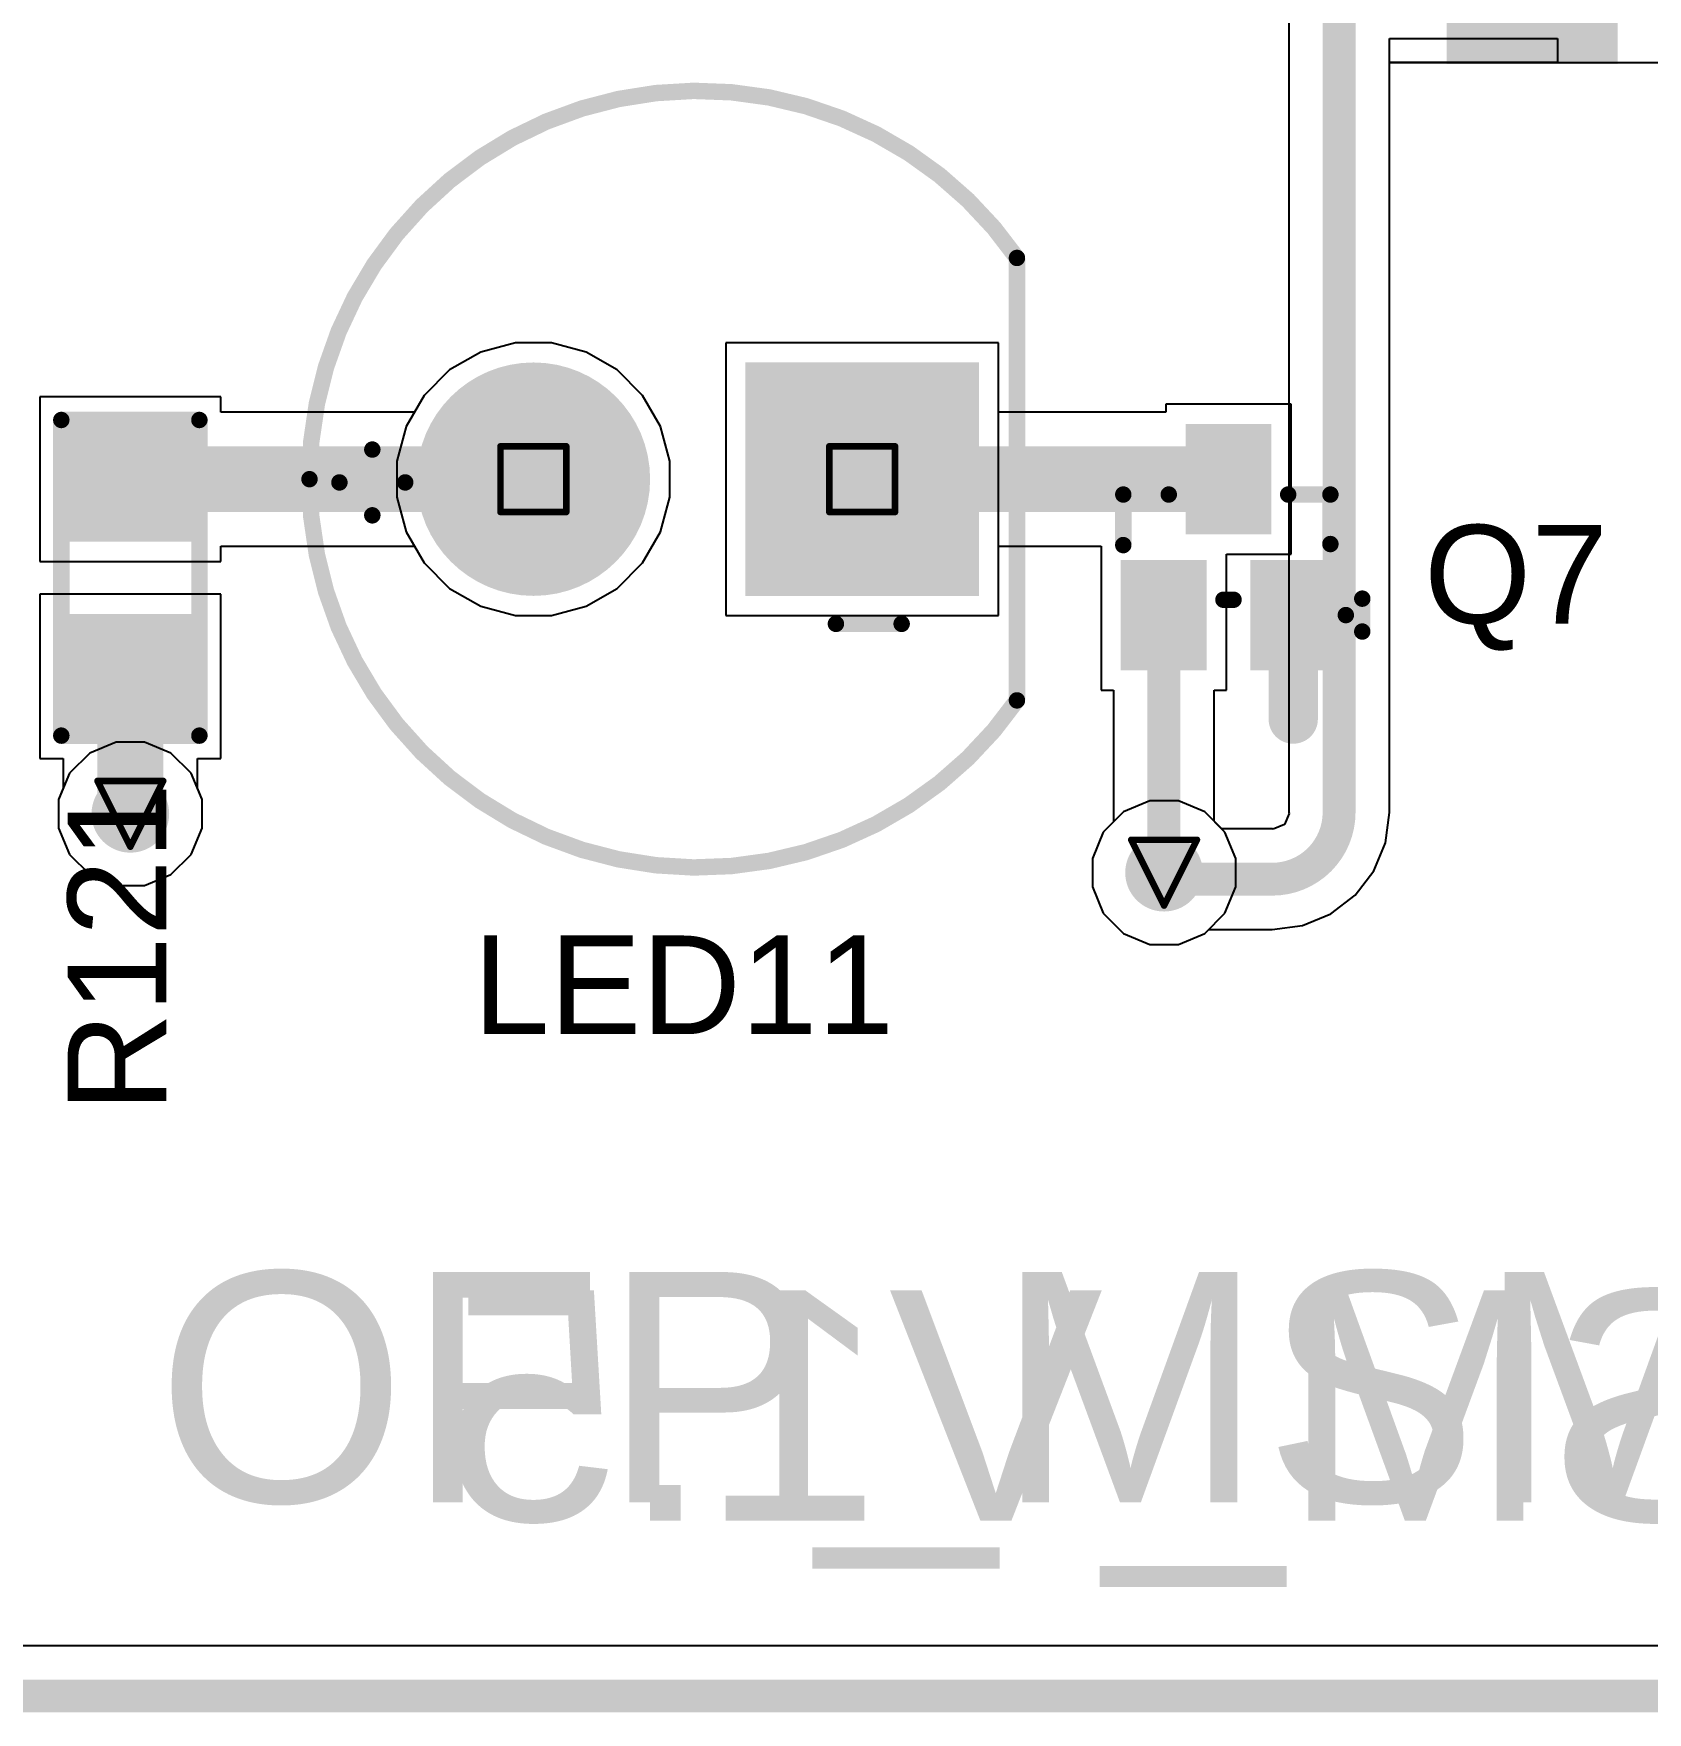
# Model space of a CAD drawing. Header units: inches. Extents: x 0 to 12.2, y 0 to 7.
# Drawn here: x 0.511 to 1.001, y -0.005 to 0.506 of the extents above; entities that cross this region are included whole.
import ezdxf

# ---------------------------------------------------------------- set-up
doc = ezdxf.new("R2010")
doc.units = ezdxf.units.IN
doc.header["$MEASUREMENT"] = 0
for name, color, linetype in [('Board Outline', 216, 'Continuous'), ('Bottom Layer', 5, 'Continuous'), ('Bottom Overlay', 54, 'Continuous'), ('Bottom Solder', 6, 'Continuous'), ('Drill Drawing', 1, 'Continuous'), ('Layer 1', 16, 'Continuous'), ('Layer 2', 76, 'Continuous'), ('Multi-Layer', 9, 'Continuous'), ('Pad Holes', 156, 'Continuous'), ('Top Layer', 1, 'Continuous'), ('Top Overlay', 2, 'Continuous'), ('Top Paste', 8, 'Continuous'), ('Top Solder', 216, 'Continuous'), ('Via Holes', 16, 'Continuous')]:
    doc.layers.add(name, color=color, linetype=linetype)
doc.styles.add('Arial', font='', dxfattribs={"height": 0.2})
doc.styles.get('Arial').set_extended_font_data('Arial')

# ---------------------------------------------------------------- blocks, each defined once
blk = doc.blocks.new('R___0603_50')
at = {"layer": 'Top Layer'}
for points in [[(-0.015, 0.0175), (-0.015, -0.0175), (-0.045, -0.0175), (-0.045, 0.0175)], [(0.045, 0.0175), (0.045, -0.0175), (0.015, -0.0175), (0.015, 0.0175)]]:
    blk.add_hatch(color=1, dxfattribs=at).paths.add_polyline_path(points)
at = {"layer": 'Top Paste'}
for points in [[(-0.015, 0.0175), (-0.015, -0.0175), (-0.045, -0.0175), (-0.045, 0.0175)], [(0.045, 0.0175), (0.045, -0.0175), (0.015, -0.0175), (0.015, 0.0175)]]:
    blk.add_hatch(color=8, dxfattribs=at).paths.add_polyline_path(points)
at = {"layer": 'Top Solder'}
for points in [[(-0.011, 0.0215), (-0.011, -0.0215), (-0.049, -0.0215), (-0.049, 0.0215)], [(0.049, 0.0215), (0.049, -0.0215), (0.011, -0.0215), (0.011, 0.0215)]]:
    blk.add_hatch(color=216, dxfattribs=at).paths.add_polyline_path(points)
at = {"layer": 'Top Overlay'}
for points in [[(-0.048, -0.021, 0.005, 0.005, 0), (-0.048, 0.021, 0.005, 0.005, 0)], [(0.048, 0.021, 0.005, 0.005, 0), (-0.048, 0.021, 0.005, 0.005, 0)], [(0.048, -0.021, 0.005, 0.005, 0), (0.048, 0.021, 0.005, 0.005, 0)], [(0.048, -0.021, 0.005, 0.005, 0), (-0.048, -0.021, 0.005, 0.005, 0)]]:
    blk.add_lwpolyline(points, format="xyseb", dxfattribs=at)
for points in [[(-0.04925, 0.021, 0.0025, 0.0025, 1), (-0.04675, 0.021, 0.0025, 0.0025, 1)], [(-0.04925, 0.021, 0.0025, 0.0025, 1), (-0.04675, 0.021, 0.0025, 0.0025, 1)], [(0.04675, 0.021, 0.0025, 0.0025, 1), (0.04925, 0.021, 0.0025, 0.0025, 1)], [(0.04675, 0.021, 0.0025, 0.0025, 1), (0.04925, 0.021, 0.0025, 0.0025, 1)], [(-0.04925, -0.021, 0.0025, 0.0025, 1), (-0.04675, -0.021, 0.0025, 0.0025, 1)], [(-0.04925, -0.021, 0.0025, 0.0025, 1), (-0.04675, -0.021, 0.0025, 0.0025, 1)], [(0.04675, -0.021, 0.0025, 0.0025, 1), (0.04925, -0.021, 0.0025, 0.0025, 1)], [(0.04675, -0.021, 0.0025, 0.0025, 1), (0.04925, -0.021, 0.0025, 0.0025, 1)]]:
    blk.add_lwpolyline(points, format="xyseb", close=True, dxfattribs=at)
blk = doc.blocks.new('SOT_416_164')
at = {"layer": 'Top Layer'}
for points in [[(-0.00906, 0.033465), (0.00906, 0.033465), (0.00906, 0.007875), (-0.00906, 0.007875)], [(-0.028745, -0.00787), (-0.010635, -0.00787), (-0.010635, -0.03347), (-0.028745, -0.03347)], [(0.010635, -0.00787), (0.028745, -0.00787), (0.028745, -0.03347), (0.010635, -0.03347)]]:
    blk.add_hatch(color=1, dxfattribs=at).paths.add_polyline_path(points)
at = {"layer": 'Top Paste'}
for points in [[(-0.00906, 0.033465), (0.00906, 0.033465), (0.00906, 0.007875), (-0.00906, 0.007875)], [(-0.028745, -0.00787), (-0.010635, -0.00787), (-0.010635, -0.03347), (-0.028745, -0.03347)], [(0.010635, -0.00787), (0.028745, -0.00787), (0.028745, -0.03347), (0.010635, -0.03347)]]:
    blk.add_hatch(color=8, dxfattribs=at).paths.add_polyline_path(points)
at = {"layer": 'Top Solder'}
for points in [[(-0.01306, 0.037465), (0.01306, 0.037465), (0.01306, 0.003875), (-0.01306, 0.003875)], [(-0.032745, -0.00387), (-0.006635, -0.00387), (-0.006635, -0.03747), (-0.032745, -0.03747)], [(0.006635, -0.00387), (0.032745, -0.00387), (0.032745, -0.03747), (0.006635, -0.03747)]]:
    blk.add_hatch(color=216, dxfattribs=at).paths.add_polyline_path(points)
at = {"layer": 'Top Overlay'}
for points in [[(-0.032, 0.016, 0.005, 0.005, 0), (-0.0181601, 0.016, 0.005, 0.005, 0)], [(-0.032, 0.000621, 0.005, 0.005, 0), (-0.032, 0.016, 0.005, 0.005, 0)], [(0.0181601, 0.016, 0.005, 0.005, 0), (0.031, 0.016, 0.005, 0.005, 0)], [(0.031, 0.000943, 0.005, 0.005, 0), (0.031, 0.016, 0.005, 0.005, 0)], [(-0.001535, -0.016, 0.005, 0.005, 0), (0.001535, -0.016, 0.005, 0.005, 0)], [(0.0356899, -0.02067, 0.005, 0.005, 0), (0.04069, -0.01567, 0.005, 0.005, 0)], [(0.04069, -0.02567, 0.005, 0.005, 0), (0.04069, -0.01567, 0.005, 0.005, 0)], [(0.0356899, -0.02067, 0.005, 0.005, 0), (0.04069, -0.02567, 0.005, 0.005, 0)]]:
    blk.add_lwpolyline(points, format="xyseb", dxfattribs=at)
for points in [[(-0.03325, 0.016, 0.0025, 0.0025, 1), (-0.03075, 0.016, 0.0025, 0.0025, 1)], [(-0.03325, 0.016, 0.0025, 0.0025, 1), (-0.03075, 0.016, 0.0025, 0.0025, 1)], [(-0.0194101, 0.016, 0.0025, 0.0025, 1), (-0.0169101, 0.016, 0.0025, 0.0025, 1)], [(0.0169101, 0.016, 0.0025, 0.0025, 1), (0.0194101, 0.016, 0.0025, 0.0025, 1)], [(0.02975, 0.016, 0.0025, 0.0025, 1), (0.03225, 0.016, 0.0025, 0.0025, 1)], [(0.02975, 0.016, 0.0025, 0.0025, 1), (0.03225, 0.016, 0.0025, 0.0025, 1)], [(-0.03325, 0.000621, 0.0025, 0.0025, 1), (-0.03075, 0.000621, 0.0025, 0.0025, 1)], [(0.02975, 0.000943, 0.0025, 0.0025, 1), (0.03225, 0.000943, 0.0025, 0.0025, 1)], [(-0.002785, -0.016, 0.0025, 0.0025, 1), (-0.000285, -0.016, 0.0025, 0.0025, 1)], [(0.000285, -0.016, 0.0025, 0.0025, 1), (0.002785, -0.016, 0.0025, 0.0025, 1)], [(0.03944, -0.01567, 0.0025, 0.0025, 1), (0.04194, -0.01567, 0.0025, 0.0025, 1)], [(0.03944, -0.01567, 0.0025, 0.0025, 1), (0.04194, -0.01567, 0.0025, 0.0025, 1)], [(0.0344399, -0.02067, 0.0025, 0.0025, 1), (0.0369399, -0.02067, 0.0025, 0.0025, 1)], [(0.0344399, -0.02067, 0.0025, 0.0025, 1), (0.0369399, -0.02067, 0.0025, 0.0025, 1)], [(0.03944, -0.02567, 0.0025, 0.0025, 1), (0.04194, -0.02567, 0.0025, 0.0025, 1)], [(0.03944, -0.02567, 0.0025, 0.0025, 1), (0.04194, -0.02567, 0.0025, 0.0025, 1)]]:
    blk.add_lwpolyline(points, format="xyseb", close=True, dxfattribs=at)
blk = doc.blocks.new('TH_LED_5___G_____172')
at = {"layer": 'Bottom Layer'}
blk.add_hatch(color=5, dxfattribs=at).paths.add_polyline_path([(-0.08149595, 0.03149605), (-0.01850385, 0.03149605), (-0.01850385, -0.03149605), (-0.08149595, -0.03149605)])
h = blk.add_hatch(color=5, dxfattribs=at)
edge = h.paths.add_edge_path()
edge.add_arc((0.0499999, 0), 0.031496, 0, 360)
at = {"layer": 'Bottom Solder'}
blk.add_hatch(color=6, dxfattribs=at).paths.add_polyline_path([(-0.08549595, 0.03549605), (-0.01450385, 0.03549605), (-0.01450385, -0.03549605), (-0.08549595, -0.03549605)])
h = blk.add_hatch(color=6, dxfattribs=at)
edge = h.paths.add_edge_path()
edge.add_arc((0.0499999, 0), 0.035496, 0, 360)
at = {"layer": 'Layer 1'}
blk.add_hatch(color=16, dxfattribs=at).paths.add_polyline_path([(-0.08149595, 0.03149605), (-0.01850385, 0.03149605), (-0.01850385, -0.03149605), (-0.08149595, -0.03149605)])
h = blk.add_hatch(color=16, dxfattribs=at)
edge = h.paths.add_edge_path()
edge.add_arc((0.0499999, 0), 0.031496, 0, 360)
at = {"layer": 'Layer 2'}
blk.add_hatch(color=76, dxfattribs=at).paths.add_polyline_path([(-0.08149595, 0.03149605), (-0.01850385, 0.03149605), (-0.01850385, -0.03149605), (-0.08149595, -0.03149605)])
h = blk.add_hatch(color=76, dxfattribs=at)
edge = h.paths.add_edge_path()
edge.add_arc((0.0499999, 0), 0.031496, 0, 360)
at = {"layer": 'Multi-Layer'}
blk.add_hatch(color=9, dxfattribs=at).paths.add_polyline_path([(-0.08149595, 0.03149605), (-0.01850385, 0.03149605), (-0.01850385, -0.03149605), (-0.08149595, -0.03149605)])
h = blk.add_hatch(color=9, dxfattribs=at)
edge = h.paths.add_edge_path()
edge.add_arc((0.0499999, 0), 0.031496, 0, 360)
at = {"layer": 'Pad Holes'}
h = blk.add_hatch(color=7, dxfattribs=at)
edge = h.paths.add_edge_path()
edge.add_arc((-0.0499999, 0), 0.017717, 0, 360)
h = blk.add_hatch(color=7, dxfattribs=at)
edge = h.paths.add_edge_path()
edge.add_arc((0.0499999, 0), 0.017717, 0, 360)
at = {"layer": 'Top Layer'}
blk.add_hatch(color=1, dxfattribs=at).paths.add_polyline_path([(-0.08149595, 0.03149605), (-0.01850385, 0.03149605), (-0.01850385, -0.03149605), (-0.08149595, -0.03149605)])
h = blk.add_hatch(color=1, dxfattribs=at)
edge = h.paths.add_edge_path()
edge.add_arc((0.0499999, 0), 0.031496, 0, 360)
at = {"layer": 'Top Solder'}
blk.add_hatch(color=216, dxfattribs=at).paths.add_polyline_path([(-0.08549595, 0.03549605), (-0.01450385, 0.03549605), (-0.01450385, -0.03549605), (-0.08549595, -0.03549605)])
h = blk.add_hatch(color=216, dxfattribs=at)
edge = h.paths.add_edge_path()
edge.add_arc((0.0499999, 0), 0.035496, 0, 360)
at = {"layer": 'Top Overlay'}
for points in [[(-0.0970696, 0.0672869, 0.005, 0.005, -0.7350501228491372), (0.1181102, 0, 0.005, 0.005, 0)], [(-0.0970696, 0.0672869, 0.005, 0.005, 0), (-0.0970696, -0.0672869, 0.005, 0.005, 0)], [(-0.042, 0.044, 0.005, 0.005, 0), (-0.062, 0.044, 0.005, 0.005, 0)], [(0.099, 0.011, 0.005, 0.005, 0), (0.099, -0.009, 0.005, 0.005, 0)], [(0.1181102, 0, 0.005, 0.005, -0.7350501228491367), (-0.0970696, -0.0672869, 0.005, 0.005, 0)], [(0.1089999, 0.001, 0.005, 0.005, 0), (0.089, 0.001, 0.005, 0.005, 0)]]:
    blk.add_lwpolyline(points, format="xyseb", dxfattribs=at)
for points in [[(-0.0983196, 0.0672869, 0.0025, 0.0025, 1), (-0.0958196, 0.0672869, 0.0025, 0.0025, 1)], [(-0.0983196, 0.0672869, 0.0025, 0.0025, 1), (-0.0958196, 0.0672869, 0.0025, 0.0025, 1)], [(-0.06325, 0.044, 0.0025, 0.0025, 1), (-0.06075, 0.044, 0.0025, 0.0025, 1)], [(-0.04325, 0.044, 0.0025, 0.0025, 1), (-0.04075, 0.044, 0.0025, 0.0025, 1)], [(0.09775, 0.011, 0.0025, 0.0025, 1), (0.10025, 0.011, 0.0025, 0.0025, 1)], [(0.08775, 0.001, 0.0025, 0.0025, 1), (0.09025, 0.001, 0.0025, 0.0025, 1)], [(0.1077499, 0.001, 0.0025, 0.0025, 1), (0.1102499, 0.001, 0.0025, 0.0025, 1)], [(0.1168602, 0, 0.0025, 0.0025, 1), (0.1193602, 0, 0.0025, 0.0025, 1)], [(0.1168602, 0, 0.0025, 0.0025, 1), (0.1193602, 0, 0.0025, 0.0025, 1)], [(0.09775, -0.009, 0.0025, 0.0025, 1), (0.10025, -0.009, 0.0025, 0.0025, 1)], [(-0.0983196, -0.0672869, 0.0025, 0.0025, 1), (-0.0958196, -0.0672869, 0.0025, 0.0025, 1)], [(-0.0983196, -0.0672869, 0.0025, 0.0025, 1), (-0.0958196, -0.0672869, 0.0025, 0.0025, 1)]]:
    blk.add_lwpolyline(points, format="xyseb", close=True, dxfattribs=at)
blk = doc.blocks.new('LED_0603_173')
at = {"layer": 'Top Layer'}
for points in [[(-0.03937, 0.01968505), (-0.019685, 0.01968505), (-0.019685, -0.01968505), (-0.03937, -0.01968505)], [(0.0196851, 0.01968505), (0.0393701, 0.01968505), (0.0393701, -0.01968505), (0.0196851, -0.01968505)]]:
    blk.add_hatch(color=1, dxfattribs=at).paths.add_polyline_path(points)
at = {"layer": 'Top Overlay'}
blk.add_hatch(color=2, dxfattribs=at).paths.add_polyline_path([(0.0439952, -0.0259945), (0.068995, -0.0259945), (0.068995, 0.0260055), (0.0439952, 0.0260055)])
at = {"layer": 'Top Paste'}
for points in [[(-0.03937, 0.01968505), (-0.019685, 0.01968505), (-0.019685, -0.01968505), (-0.03937, -0.01968505)], [(0.0196851, 0.01968505), (0.0393701, 0.01968505), (0.0393701, -0.01968505), (0.0196851, -0.01968505)]]:
    blk.add_hatch(color=8, dxfattribs=at).paths.add_polyline_path(points)
at = {"layer": 'Top Solder'}
for points in [[(-0.04337, 0.02368505), (-0.015685, 0.02368505), (-0.015685, -0.02368505), (-0.04337, -0.02368505)], [(0.0156851, 0.02368505), (0.0433701, 0.02368505), (0.0433701, -0.02368505), (0.0156851, -0.02368505)]]:
    blk.add_hatch(color=216, dxfattribs=at).paths.add_polyline_path(points)
at = {"layer": 'Top Overlay'}
for points in [[(-0.017, 0.024, 0.005, 0.005, 0), (-0.044, 0.0240001, 0.005, 0.005, 0)], [(-0.044, -0.0240001, 0.005, 0.005, 0), (-0.044, 0.0240001, 0.005, 0.005, 0)], [(0.0440001, 0.024, 0.005, 0.005, 0), (0.017, 0.024, 0.005, 0.005, 0)], [(0.0440001, -0.024, 0.005, 0.005, 0), (0.0440001, 0.024, 0.005, 0.005, 0)], [(-0.044, -0.0240001, 0.005, 0.005, 0), (-0.017, -0.024, 0.005, 0.005, 0)], [(0.0440001, -0.024, 0.005, 0.005, 0), (0.017, -0.024, 0.005, 0.005, 0)]]:
    blk.add_lwpolyline(points, format="xyseb", dxfattribs=at)
for points in [[(-0.04525, 0.0240001, 0.0025, 0.0025, 1), (-0.04275, 0.0240001, 0.0025, 0.0025, 1)], [(-0.04525, 0.0240001, 0.0025, 0.0025, 1), (-0.04275, 0.0240001, 0.0025, 0.0025, 1)], [(-0.01825, 0.024, 0.0025, 0.0025, 1), (-0.01575, 0.024, 0.0025, 0.0025, 1)], [(0.01575, 0.024, 0.0025, 0.0025, 1), (0.01825, 0.024, 0.0025, 0.0025, 1)], [(0.0427501, 0.024, 0.0025, 0.0025, 1), (0.0452501, 0.024, 0.0025, 0.0025, 1)], [(0.0427501, 0.024, 0.0025, 0.0025, 1), (0.0452501, 0.024, 0.0025, 0.0025, 1)], [(-0.04525, -0.0240001, 0.0025, 0.0025, 1), (-0.04275, -0.0240001, 0.0025, 0.0025, 1)], [(-0.04525, -0.0240001, 0.0025, 0.0025, 1), (-0.04275, -0.0240001, 0.0025, 0.0025, 1)], [(-0.01825, -0.024, 0.0025, 0.0025, 1), (-0.01575, -0.024, 0.0025, 0.0025, 1)], [(0.01575, -0.024, 0.0025, 0.0025, 1), (0.01825, -0.024, 0.0025, 0.0025, 1)], [(0.0427501, -0.024, 0.0025, 0.0025, 1), (0.0452501, -0.024, 0.0025, 0.0025, 1)], [(0.0427501, -0.024, 0.0025, 0.0025, 1), (0.0452501, -0.024, 0.0025, 0.0025, 1)]]:
    blk.add_lwpolyline(points, format="xyseb", close=True, dxfattribs=at)

msp = doc.modelspace()

# ---------------------------------------------------------------- hatches: boundary and pattern name
at = {"layer": 'Bottom Layer'}
h = msp.add_hatch(color=5, dxfattribs=at)
edge = h.paths.add_edge_path()
edge.add_arc((0.54, 0.2682992), 0.011811, 0, 360)
h = msp.add_hatch(color=5, dxfattribs=at)
edge = h.paths.add_edge_path()
edge.add_arc((0.8544151, 0.2503955), 0.011811, 0, 360)
at = {"layer": 'Layer 1'}
h = msp.add_hatch(color=16, dxfattribs=at)
edge = h.paths.add_edge_path()
edge.add_arc((0.54, 0.2682992), 0.011811, 0, 360)
h = msp.add_hatch(color=16, dxfattribs=at)
edge = h.paths.add_edge_path()
edge.add_arc((0.8544151, 0.2503955), 0.011811, 0, 360)
at = {"layer": 'Layer 2'}
h = msp.add_hatch(color=76, dxfattribs=at)
edge = h.paths.add_edge_path()
edge.add_arc((0.54, 0.2682992), 0.011811, 0, 360)
h = msp.add_hatch(color=76, dxfattribs=at)
edge = h.paths.add_edge_path()
edge.add_arc((0.8544151, 0.2503955), 0.011811, 0, 360)
at = {"layer": 'Top Layer'}
h = msp.add_hatch(color=1, dxfattribs=at)
edge = h.paths.add_edge_path()
edge.add_arc((0.54, 0.2682992), 0.011811, 0, 360)
h = msp.add_hatch(color=1, dxfattribs=at)
edge = h.paths.add_edge_path()
edge.add_arc((0.8544151, 0.2503955), 0.011811, 0, 360)
at = {"layer": 'Via Holes'}
h = msp.add_hatch(color=7, dxfattribs=at)
edge = h.paths.add_edge_path()
edge.add_arc((0.54, 0.2682992), 0.0059055, 0, 360)
h = msp.add_hatch(color=7, dxfattribs=at)
edge = h.paths.add_edge_path()
edge.add_arc((0.8544151, 0.2503955), 0.0059055, 0, 360)

# ---------------------------------------------------------------- linework, layer by layer
at = {"layer": 'Board Outline'}
msp.add_lwpolyline([(-6e-07, -7e-07, 0.01, 0.01, 0), (4.3307081, -7e-07, 0.01, 0.01, 0)], format="xyseb", dxfattribs=at)
at = {"layer": 'Bottom Layer'}
for p, q in [((0.8923601, 0.6306466), (0.8923601, 0.26874)), ((0.9229479, 0.4967696), (0.9229479, 0.5041024)), ((0.9229479, 0.5041024), (0.9740594, 0.5041024)), ((0.9740594, 0.5041024), (0.9740592, 0.4967696)), ((0.9740592, 0.4967696), (0.9229479, 0.4967696)), ((0.9229479, 0.26874), (0.9229479, 0.4967696)), ((0.9229479, 0.4967696), (0.9740592, 0.4967696)), ((0.9740592, 0.4967696), (0.9740592, 0.4968069)), ((0.9740592, 0.4968069), (1.3482923, 0.4968069)), ((0.6465801, 0.4087486), (0.6371178, 0.4032856)), ((0.6571339, 0.4115765), (0.6465801, 0.4087486)), ((0.6680601, 0.4115765), (0.6571339, 0.4115765)), ((0.6786139, 0.4087486), (0.6680601, 0.4115765)), ((0.6880762, 0.4032856), (0.6786139, 0.4087486)), ((0.8040928, 0.4115765), (0.7211008, 0.4115765)), ((0.7211008, 0.4115765), (0.7211008, 0.3285845)), ((0.8040928, 0.3285845), (0.8040928, 0.4115765)), ((0.6371178, 0.4032856), (0.6293919, 0.3955597)), ((0.6958021, 0.3955597), (0.6880762, 0.4032856)), ((0.6293919, 0.3955597), (0.6239289, 0.3860974)), ((0.7012651, 0.3860974), (0.6958021, 0.3955597)), ((0.6239289, 0.3860974), (0.621101, 0.3755436)), ((0.704093, 0.3755436), (0.7012651, 0.3860974)), ((0.621101, 0.3755436), (0.621101, 0.3646174)), ((0.704093, 0.3646174), (0.704093, 0.3755436)), ((0.621101, 0.3646174), (0.6239289, 0.3540636)), ((0.7012651, 0.3540636), (0.704093, 0.3646174)), ((0.6239289, 0.3540636), (0.6293919, 0.3446013)), ((0.6958021, 0.3446013), (0.7012651, 0.3540636)), ((0.6293919, 0.3446013), (0.6371178, 0.3368754)), ((0.6880762, 0.3368754), (0.6958021, 0.3446013)), ((0.6371178, 0.3368754), (0.6465801, 0.3314124)), ((0.6786139, 0.3314124), (0.6880762, 0.3368754)), ((0.6465801, 0.3314124), (0.6571339, 0.3285845)), ((0.6571339, 0.3285845), (0.6680601, 0.3285845)), ((0.6680601, 0.3285845), (0.6786139, 0.3314124)), ((0.7211008, 0.3285845), (0.8040928, 0.3285845)), ((0.5276451, 0.2867897), (0.5215095, 0.2806541)), ((0.5356615, 0.2901102), (0.5276451, 0.2867897)), ((0.5443385, 0.2901102), (0.5356615, 0.2901102)), ((0.5523549, 0.2867897), (0.5443385, 0.2901102)), ((0.5584905, 0.2806541), (0.5523549, 0.2867897)), ((0.5215095, 0.2806541), (0.518189, 0.2726377)), ((0.561811, 0.2726377), (0.5584905, 0.2806541)), ((0.518189, 0.2726377), (0.518189, 0.2639607)), ((0.561811, 0.2639607), (0.561811, 0.2726377)), ((0.8500766, 0.2722065), (0.8420602, 0.268886)), ((0.8587536, 0.2722065), (0.8500766, 0.2722065)), ((0.86677, 0.268886), (0.8587536, 0.2722065)), ((0.8420602, 0.268886), (0.8359246, 0.2627504)), ((0.8719449, 0.2637111), (0.86677, 0.268886)), ((0.8924222, 0.268428), (0.8910224, 0.2650488)), ((0.8923601, 0.26874), (0.8924222, 0.268428)), ((0.9217448, 0.2595189), (0.9229588, 0.26874)), ((0.9229588, 0.26874), (0.9229479, 0.26874)), ((0.518189, 0.2639607), (0.5215095, 0.2559443)), ((0.5584905, 0.2559443), (0.561811, 0.2639607)), ((0.8359246, 0.2627504), (0.8326041, 0.254734)), ((0.8873312, 0.2637111), (0.8719449, 0.2637111)), ((0.8876432, 0.263649), (0.8873312, 0.2637111)), ((0.8910224, 0.2650488), (0.8876432, 0.263649)), ((0.5215095, 0.2559443), (0.5276451, 0.2498087)), ((0.5523549, 0.2498087), (0.5584905, 0.2559443)), ((0.9181856, 0.2509262), (0.9217448, 0.2595189)), ((0.8326041, 0.254734), (0.8326041, 0.246057)), ((0.9125237, 0.2435475), (0.9181856, 0.2509262)), ((0.5276451, 0.2498087), (0.5356615, 0.2464882)), ((0.5356615, 0.2464882), (0.5443385, 0.2464882)), ((0.5443385, 0.2464882), (0.5523549, 0.2498087)), ((0.8326041, 0.246057), (0.8359246, 0.2380406)), ((0.905145, 0.2378856), (0.9125237, 0.2435475)), ((0.8359246, 0.2380406), (0.8420602, 0.231905)), ((0.8965523, 0.2343264), (0.905145, 0.2378856)), ((0.8420602, 0.231905), (0.8500766, 0.2285845)), ((0.8587536, 0.2285845), (0.86677, 0.231905)), ((0.86677, 0.231905), (0.8679883, 0.2331233)), ((0.8679883, 0.2331233), (0.8873312, 0.2331233)), ((0.8873312, 0.2331124), (0.8965523, 0.2343264)), ((0.8873312, 0.2331233), (0.8873312, 0.2331124)), ((0.8500766, 0.2285845), (0.8587536, 0.2285845)), ((1.6317309, 0.0152934), (0.1631924, 0.0152934))]:
    msp.add_line(p, q, dxfattribs=at)
for points in [[(0.907654, 0.26874, 0.01, 0.01, 0), (0.907654, 2.8820175, 0.01, 0.01, 0)], [(0.907654, 0.26874, 0.01, 0.01, -0.4142135623730951), (0.8873312, 0.2484172, 0.01, 0.01, 0)], [(0.8563934, 0.2484172, 0.01, 0.01, -0.4142135623730951), (0.8544151, 0.2503955, 0.01, 0.01, 0)], [(0.8563934, 0.2484172, 0.01, 0.01, 0), (0.8873312, 0.2484172, 0.01, 0.01, 0)]]:
    msp.add_lwpolyline(points, format="xyseb", dxfattribs=at)
for points in [[(0.905154, 0.26874, 0.005, 0.005, 1), (0.910154, 0.26874, 0.005, 0.005, 1)], [(0.905154, 0.26874, 0.005, 0.005, 1), (0.910154, 0.26874, 0.005, 0.005, 1)], [(0.8519151, 0.2503955, 0.005, 0.005, 1), (0.8569151, 0.2503955, 0.005, 0.005, 1)], [(0.8538934, 0.2484172, 0.005, 0.005, 1), (0.8588934, 0.2484172, 0.005, 0.005, 1)], [(0.8538934, 0.2484172, 0.005, 0.005, 1), (0.8588934, 0.2484172, 0.005, 0.005, 1)], [(0.8848312, 0.2484172, 0.005, 0.005, 1), (0.8898312, 0.2484172, 0.005, 0.005, 1)], [(0.8848312, 0.2484172, 0.005, 0.005, 1), (0.8898312, 0.2484172, 0.005, 0.005, 1)]]:
    msp.add_lwpolyline(points, format="xyseb", close=True, dxfattribs=at)
at = {"layer": 'Drill Drawing'}
for points in [[(0.652597, 0.3800805, 0.002, 0.002, 0), (0.672597, 0.3800805, 0.002, 0.002, 0)], [(0.652597, 0.3600805, 0.002, 0.002, 0), (0.652597, 0.3800805, 0.002, 0.002, 0)], [(0.672597, 0.3600805, 0.002, 0.002, 0), (0.672597, 0.3800805, 0.002, 0.002, 0)], [(0.7525968, 0.3800805, 0.002, 0.002, 0), (0.7725968, 0.3800805, 0.002, 0.002, 0)], [(0.7525968, 0.3600805, 0.002, 0.002, 0), (0.7525968, 0.3800805, 0.002, 0.002, 0)], [(0.7725968, 0.3600805, 0.002, 0.002, 0), (0.7725968, 0.3800805, 0.002, 0.002, 0)], [(0.652597, 0.3600805, 0.002, 0.002, 0), (0.672597, 0.3600805, 0.002, 0.002, 0)], [(0.7525968, 0.3600805, 0.002, 0.002, 0), (0.7725968, 0.3600805, 0.002, 0.002, 0)], [(0.53, 0.2782992, 0.002, 0.002, 0), (0.55, 0.2782992, 0.002, 0.002, 0)], [(0.53, 0.2782992, 0.002, 0.002, 0), (0.54, 0.2582992, 0.002, 0.002, 0)], [(0.54, 0.2582992, 0.002, 0.002, 0), (0.55, 0.2782992, 0.002, 0.002, 0)], [(0.8444151, 0.2603955, 0.002, 0.002, 0), (0.8644151, 0.2603955, 0.002, 0.002, 0)], [(0.8444151, 0.2603955, 0.002, 0.002, 0), (0.8544151, 0.2403955, 0.002, 0.002, 0)], [(0.8544151, 0.2403955, 0.002, 0.002, 0), (0.8644151, 0.2603955, 0.002, 0.002, 0)]]:
    msp.add_lwpolyline(points, format="xyseb", dxfattribs=at)
for points in [[(0.652097, 0.3800805, 0.001, 0.001, 1), (0.653097, 0.3800805, 0.001, 0.001, 1)], [(0.652097, 0.3800805, 0.001, 0.001, 1), (0.653097, 0.3800805, 0.001, 0.001, 1)], [(0.672097, 0.3800805, 0.001, 0.001, 1), (0.673097, 0.3800805, 0.001, 0.001, 1)], [(0.672097, 0.3800805, 0.001, 0.001, 1), (0.673097, 0.3800805, 0.001, 0.001, 1)], [(0.7520968, 0.3800805, 0.001, 0.001, 1), (0.7530968, 0.3800805, 0.001, 0.001, 1)], [(0.7520968, 0.3800805, 0.001, 0.001, 1), (0.7530968, 0.3800805, 0.001, 0.001, 1)], [(0.7720968, 0.3800805, 0.001, 0.001, 1), (0.7730968, 0.3800805, 0.001, 0.001, 1)], [(0.7720968, 0.3800805, 0.001, 0.001, 1), (0.7730968, 0.3800805, 0.001, 0.001, 1)], [(0.652097, 0.3600805, 0.001, 0.001, 1), (0.653097, 0.3600805, 0.001, 0.001, 1)], [(0.652097, 0.3600805, 0.001, 0.001, 1), (0.653097, 0.3600805, 0.001, 0.001, 1)], [(0.672097, 0.3600805, 0.001, 0.001, 1), (0.673097, 0.3600805, 0.001, 0.001, 1)], [(0.672097, 0.3600805, 0.001, 0.001, 1), (0.673097, 0.3600805, 0.001, 0.001, 1)], [(0.7520968, 0.3600805, 0.001, 0.001, 1), (0.7530968, 0.3600805, 0.001, 0.001, 1)], [(0.7520968, 0.3600805, 0.001, 0.001, 1), (0.7530968, 0.3600805, 0.001, 0.001, 1)], [(0.7720968, 0.3600805, 0.001, 0.001, 1), (0.7730968, 0.3600805, 0.001, 0.001, 1)], [(0.7720968, 0.3600805, 0.001, 0.001, 1), (0.7730968, 0.3600805, 0.001, 0.001, 1)], [(0.5295, 0.2782992, 0.001, 0.001, 1), (0.5305, 0.2782992, 0.001, 0.001, 1)], [(0.5295, 0.2782992, 0.001, 0.001, 1), (0.5305, 0.2782992, 0.001, 0.001, 1)], [(0.5495, 0.2782992, 0.001, 0.001, 1), (0.5505, 0.2782992, 0.001, 0.001, 1)], [(0.5495, 0.2782992, 0.001, 0.001, 1), (0.5505, 0.2782992, 0.001, 0.001, 1)], [(0.8439151, 0.2603955, 0.001, 0.001, 1), (0.8449151, 0.2603955, 0.001, 0.001, 1)], [(0.8439151, 0.2603955, 0.001, 0.001, 1), (0.8449151, 0.2603955, 0.001, 0.001, 1)], [(0.8639151, 0.2603955, 0.001, 0.001, 1), (0.8649151, 0.2603955, 0.001, 0.001, 1)], [(0.8639151, 0.2603955, 0.001, 0.001, 1), (0.8649151, 0.2603955, 0.001, 0.001, 1)], [(0.5395, 0.2582992, 0.001, 0.001, 1), (0.5405, 0.2582992, 0.001, 0.001, 1)], [(0.5395, 0.2582992, 0.001, 0.001, 1), (0.5405, 0.2582992, 0.001, 0.001, 1)], [(0.8539151, 0.2403955, 0.001, 0.001, 1), (0.8549151, 0.2403955, 0.001, 0.001, 1)], [(0.8539151, 0.2403955, 0.001, 0.001, 1), (0.8549151, 0.2403955, 0.001, 0.001, 1)]]:
    msp.add_lwpolyline(points, format="xyseb", close=True, dxfattribs=at)
at = {"layer": 'Layer 1'}
for p, q in [((0.6465801, 0.4087486), (0.6371178, 0.4032856)), ((0.6571339, 0.4115765), (0.6465801, 0.4087486)), ((0.6680601, 0.4115765), (0.6571339, 0.4115765)), ((0.6786139, 0.4087486), (0.6680601, 0.4115765)), ((0.6880762, 0.4032856), (0.6786139, 0.4087486)), ((0.8040928, 0.4115765), (0.7211008, 0.4115765)), ((0.7211008, 0.4115765), (0.7211008, 0.3285845)), ((0.8040928, 0.3285845), (0.8040928, 0.4115765)), ((0.6371178, 0.4032856), (0.6293919, 0.3955597)), ((0.6958021, 0.3955597), (0.6880762, 0.4032856)), ((0.6293919, 0.3955597), (0.6239289, 0.3860974)), ((0.7012651, 0.3860974), (0.6958021, 0.3955597)), ((0.6239289, 0.3860974), (0.621101, 0.3755436)), ((0.704093, 0.3755436), (0.7012651, 0.3860974)), ((0.621101, 0.3755436), (0.621101, 0.3646174)), ((0.704093, 0.3646174), (0.704093, 0.3755436)), ((0.621101, 0.3646174), (0.6239289, 0.3540636)), ((0.7012651, 0.3540636), (0.704093, 0.3646174)), ((0.6239289, 0.3540636), (0.6293919, 0.3446013)), ((0.6958021, 0.3446013), (0.7012651, 0.3540636)), ((0.6293919, 0.3446013), (0.6371178, 0.3368754)), ((0.6880762, 0.3368754), (0.6958021, 0.3446013)), ((0.6371178, 0.3368754), (0.6465801, 0.3314124)), ((0.6786139, 0.3314124), (0.6880762, 0.3368754)), ((0.6465801, 0.3314124), (0.6571339, 0.3285845)), ((0.6571339, 0.3285845), (0.6680601, 0.3285845)), ((0.6680601, 0.3285845), (0.6786139, 0.3314124)), ((0.7211008, 0.3285845), (0.8040928, 0.3285845)), ((0.5276451, 0.2867897), (0.5215095, 0.2806541)), ((0.5356615, 0.2901102), (0.5276451, 0.2867897)), ((0.5443385, 0.2901102), (0.5356615, 0.2901102)), ((0.5523549, 0.2867897), (0.5443385, 0.2901102)), ((0.5584905, 0.2806541), (0.5523549, 0.2867897)), ((0.5215095, 0.2806541), (0.518189, 0.2726377)), ((0.561811, 0.2726377), (0.5584905, 0.2806541)), ((0.518189, 0.2726377), (0.518189, 0.2639607)), ((0.561811, 0.2639607), (0.561811, 0.2726377)), ((0.8500766, 0.2722065), (0.8420602, 0.268886)), ((0.8587536, 0.2722065), (0.8500766, 0.2722065)), ((0.86677, 0.268886), (0.8587536, 0.2722065)), ((0.8420602, 0.268886), (0.8359246, 0.2627504)), ((0.8729056, 0.2627504), (0.86677, 0.268886)), ((0.518189, 0.2639607), (0.5215095, 0.2559443)), ((0.5584905, 0.2559443), (0.561811, 0.2639607)), ((0.8359246, 0.2627504), (0.8326041, 0.254734)), ((0.8762261, 0.254734), (0.8729056, 0.2627504)), ((0.5215095, 0.2559443), (0.5276451, 0.2498087)), ((0.5523549, 0.2498087), (0.5584905, 0.2559443)), ((0.8326041, 0.254734), (0.8326041, 0.246057)), ((0.8762261, 0.246057), (0.8762261, 0.254734)), ((0.5276451, 0.2498087), (0.5356615, 0.2464882)), ((0.5356615, 0.2464882), (0.5443385, 0.2464882)), ((0.5443385, 0.2464882), (0.5523549, 0.2498087)), ((0.8326041, 0.246057), (0.8359246, 0.2380406)), ((0.8729056, 0.2380406), (0.8762261, 0.246057)), ((0.8359246, 0.2380406), (0.8420602, 0.231905)), ((0.86677, 0.231905), (0.8729056, 0.2380406)), ((0.8420602, 0.231905), (0.8500766, 0.2285845)), ((0.8587536, 0.2285845), (0.86677, 0.231905)), ((0.8500766, 0.2285845), (0.8587536, 0.2285845)), ((4.1675132, 0.0152934), (0.1631924, 0.0152934))]:
    msp.add_line(p, q, dxfattribs=at)
at = {"layer": 'Layer 2'}
for p, q in [((0.6465801, 0.4087486), (0.6371178, 0.4032856)), ((0.6571339, 0.4115765), (0.6465801, 0.4087486)), ((0.6680601, 0.4115765), (0.6571339, 0.4115765)), ((0.6786139, 0.4087486), (0.6680601, 0.4115765)), ((0.6880762, 0.4032856), (0.6786139, 0.4087486)), ((0.8040928, 0.4115765), (0.7211008, 0.4115765)), ((0.7211008, 0.4115765), (0.7211008, 0.3285845)), ((0.8040928, 0.3285845), (0.8040928, 0.4115765)), ((0.6371178, 0.4032856), (0.6293919, 0.3955597)), ((0.6958021, 0.3955597), (0.6880762, 0.4032856)), ((0.6293919, 0.3955597), (0.6239289, 0.3860974)), ((0.7012651, 0.3860974), (0.6958021, 0.3955597)), ((0.6239289, 0.3860974), (0.621101, 0.3755436)), ((0.704093, 0.3755436), (0.7012651, 0.3860974)), ((0.621101, 0.3755436), (0.621101, 0.3646174)), ((0.704093, 0.3646174), (0.704093, 0.3755436)), ((0.621101, 0.3646174), (0.6239289, 0.3540636)), ((0.7012651, 0.3540636), (0.704093, 0.3646174)), ((0.6239289, 0.3540636), (0.6293919, 0.3446013)), ((0.6958021, 0.3446013), (0.7012651, 0.3540636)), ((0.6293919, 0.3446013), (0.6371178, 0.3368754)), ((0.6880762, 0.3368754), (0.6958021, 0.3446013)), ((0.6371178, 0.3368754), (0.6465801, 0.3314124)), ((0.6786139, 0.3314124), (0.6880762, 0.3368754)), ((0.6465801, 0.3314124), (0.6571339, 0.3285845)), ((0.6571339, 0.3285845), (0.6680601, 0.3285845)), ((0.6680601, 0.3285845), (0.6786139, 0.3314124)), ((0.7211008, 0.3285845), (0.8040928, 0.3285845)), ((0.8500766, 0.2722065), (0.8420602, 0.268886)), ((0.8587536, 0.2722065), (0.8500766, 0.2722065)), ((0.86677, 0.268886), (0.8587536, 0.2722065)), ((0.8420602, 0.268886), (0.8359246, 0.2627504)), ((0.8729056, 0.2627504), (0.86677, 0.268886)), ((0.8359246, 0.2627504), (0.8326041, 0.254734)), ((0.8762261, 0.254734), (0.8729056, 0.2627504)), ((0.8326041, 0.254734), (0.8326041, 0.246057)), ((0.8762261, 0.246057), (0.8762261, 0.254734)), ((0.8326041, 0.246057), (0.8359246, 0.2380406)), ((0.8729056, 0.2380406), (0.8762261, 0.246057)), ((0.8359246, 0.2380406), (0.8420602, 0.231905)), ((0.86677, 0.231905), (0.8729056, 0.2380406)), ((0.8420602, 0.231905), (0.8500766, 0.2285845)), ((0.8587536, 0.2285845), (0.86677, 0.231905)), ((0.8500766, 0.2285845), (0.8587536, 0.2285845)), ((4.1675132, 0.0152934), (0.1631924, 0.0152934))]:
    msp.add_line(p, q, dxfattribs=at)
at = {"layer": 'Top Layer'}
for p, q in [((0.6465801, 0.4087486), (0.6371178, 0.4032856)), ((0.6571339, 0.4115765), (0.6465801, 0.4087486)), ((0.6680601, 0.4115765), (0.6571339, 0.4115765)), ((0.6786139, 0.4087486), (0.6680601, 0.4115765)), ((0.6880762, 0.4032856), (0.6786139, 0.4087486)), ((0.8040928, 0.4115765), (0.7211008, 0.4115765)), ((0.7211008, 0.4115765), (0.7211008, 0.3285845)), ((0.8040928, 0.3904684), (0.8040928, 0.4115765)), ((0.6371178, 0.4032856), (0.6293919, 0.3955597)), ((0.6958021, 0.3955597), (0.6880762, 0.4032856)), ((0.5675, 0.3950805), (0.5125, 0.3950805)), ((0.5125, 0.3950805), (0.5125, 0.3450805)), ((0.5675, 0.3904723), (0.5675, 0.3950805)), ((0.6293919, 0.3955597), (0.6264547, 0.3904723)), ((0.7012651, 0.3860974), (0.6958021, 0.3955597)), ((0.6264547, 0.3904723), (0.5675, 0.3904723)), ((0.8549488, 0.3904684), (0.8040928, 0.3904684)), ((0.8930688, 0.3928716), (0.8549488, 0.3928716)), ((0.8549488, 0.3928716), (0.8549488, 0.3904684)), ((0.8930688, 0.3472816), (0.8930688, 0.3928716)), ((0.704093, 0.3755436), (0.7012651, 0.3860974)), ((0.704093, 0.3646174), (0.704093, 0.3755436)), ((0.7012651, 0.3540636), (0.704093, 0.3646174)), ((0.6958021, 0.3446013), (0.7012651, 0.3540636)), ((0.5675, 0.3450805), (0.5675, 0.3496887)), ((0.5675, 0.3496887), (0.6264547, 0.3496887)), ((0.6264547, 0.3496887), (0.6293919, 0.3446013)), ((0.8040928, 0.3285845), (0.8040928, 0.3496848)), ((0.8040928, 0.3496848), (0.8352638, 0.3496848)), ((0.8352638, 0.3496848), (0.8352638, 0.3059366)), ((0.8733738, 0.3059366), (0.8733738, 0.3472816)), ((0.8733738, 0.3472816), (0.8930688, 0.3472816)), ((0.5125, 0.3450805), (0.5675, 0.3450805)), ((0.6293919, 0.3446013), (0.6371178, 0.3368754)), ((0.6880762, 0.3368754), (0.6958021, 0.3446013)), ((0.5675, 0.3350805), (0.5125, 0.3350805)), ((0.5125, 0.3350805), (0.5125, 0.2850805)), ((0.5675, 0.2850805), (0.5675, 0.3350805)), ((0.6371178, 0.3368754), (0.6465801, 0.3314124)), ((0.6786139, 0.3314124), (0.6880762, 0.3368754)), ((0.6465801, 0.3314124), (0.6571339, 0.3285845)), ((0.6571339, 0.3285845), (0.6680601, 0.3285845)), ((0.6680601, 0.3285845), (0.6786139, 0.3314124)), ((0.7211008, 0.3285845), (0.8040928, 0.3285845)), ((0.8352638, 0.3059366), (0.8390249, 0.3059366)), ((0.8390249, 0.3059366), (0.8390249, 0.2658507)), ((0.8696127, 0.2660433), (0.8696127, 0.3059366)), ((0.8696127, 0.3059366), (0.8733738, 0.3059366)), ((0.5125, 0.2850805), (0.5196082, 0.2850805)), ((0.5196082, 0.2850805), (0.5196082, 0.276064)), ((0.5603918, 0.276064), (0.5603918, 0.2850805)), ((0.5603918, 0.2850805), (0.5675, 0.2850805)), ((0.5196082, 0.276064), (0.518189, 0.2726377)), ((0.561811, 0.2726377), (0.5603918, 0.276064)), ((0.518189, 0.2726377), (0.518189, 0.2639607)), ((0.561811, 0.2639607), (0.561811, 0.2726377)), ((0.8390249, 0.2658507), (0.8359246, 0.2627504)), ((0.8729056, 0.2627504), (0.8696127, 0.2660433)), ((0.518189, 0.2639607), (0.5215095, 0.2559443)), ((0.5584905, 0.2559443), (0.561811, 0.2639607)), ((0.8359246, 0.2627504), (0.8326041, 0.254734)), ((0.8762261, 0.254734), (0.8729056, 0.2627504)), ((0.5215095, 0.2559443), (0.5276451, 0.2498087)), ((0.5523549, 0.2498087), (0.5584905, 0.2559443)), ((0.8326041, 0.254734), (0.8326041, 0.246057)), ((0.8762261, 0.246057), (0.8762261, 0.254734)), ((0.5276451, 0.2498087), (0.5356615, 0.2464882)), ((0.5356615, 0.2464882), (0.5443385, 0.2464882)), ((0.5443385, 0.2464882), (0.5523549, 0.2498087)), ((0.8326041, 0.246057), (0.8359246, 0.2380406)), ((0.8729056, 0.2380406), (0.8762261, 0.246057)), ((0.8359246, 0.2380406), (0.8420602, 0.231905)), ((0.86677, 0.231905), (0.8729056, 0.2380406)), ((0.8420602, 0.231905), (0.8500766, 0.2285845)), ((0.8587536, 0.2285845), (0.86677, 0.231905)), ((0.8500766, 0.2285845), (0.8587536, 0.2285845)), ((1.6317309, 0.0152934), (0.1631924, 0.0152934))]:
    msp.add_line(p, q, dxfattribs=at)
for points in [[(0.54, 0.3700805, 0.02, 0.02, 0), (0.662597, 0.3700805, 0.02, 0.02, 0)], [(0.7626007, 0.3700766, 0.02, 0.02, 0), (0.8706864, 0.3700766, 0.02, 0.02, 0)], [(0.7625968, 0.3700805, 0.01, 0.01, 0), (0.7626007, 0.3700766, 0.01, 0.01, 0)], [(0.8542225, 0.3288329, 0.01, 0.01, 0), (0.8543188, 0.3287366, 0.01, 0.01, 0)], [(0.8543188, 0.2504918, 0.01, 0.01, 0), (0.8543188, 0.3287366, 0.01, 0.01, 0)], [(0.8936988, 0.2971118, 0.015, 0.015, 0), (0.8936988, 0.3287366, 0.015, 0.015, 0)], [(0.54, 0.2682992, 0.02, 0.02, 0), (0.54, 0.3100805, 0.02, 0.02, 0)], [(0.8543188, 0.2504918, 0.01, 0.01, 0), (0.8544151, 0.2503955, 0.01, 0.01, 0)]]:
    msp.add_lwpolyline(points, format="xyseb", dxfattribs=at)
for points in [[(0.535, 0.3700805, 0.01, 0.01, 1), (0.545, 0.3700805, 0.01, 0.01, 1)], [(0.657597, 0.3700805, 0.01, 0.01, 1), (0.667597, 0.3700805, 0.01, 0.01, 1)], [(0.7576007, 0.3700766, 0.01, 0.01, 1), (0.7676007, 0.3700766, 0.01, 0.01, 1)], [(0.8656864, 0.3700766, 0.01, 0.01, 1), (0.8756864, 0.3700766, 0.01, 0.01, 1)], [(0.7600968, 0.3700805, 0.005, 0.005, 1), (0.7650968, 0.3700805, 0.005, 0.005, 1)], [(0.7601007, 0.3700766, 0.005, 0.005, 1), (0.7651007, 0.3700766, 0.005, 0.005, 1)], [(0.8517225, 0.3288329, 0.005, 0.005, 1), (0.8567225, 0.3288329, 0.005, 0.005, 1)], [(0.8518188, 0.3287366, 0.005, 0.005, 1), (0.8568188, 0.3287366, 0.005, 0.005, 1)], [(0.8518188, 0.3287366, 0.005, 0.005, 1), (0.8568188, 0.3287366, 0.005, 0.005, 1)], [(0.8899488, 0.3287366, 0.0075, 0.0075, 1), (0.8974488, 0.3287366, 0.0075, 0.0075, 1)], [(0.535, 0.3100805, 0.01, 0.01, 1), (0.545, 0.3100805, 0.01, 0.01, 1)], [(0.8899488, 0.2971118, 0.0075, 0.0075, 1), (0.8974488, 0.2971118, 0.0075, 0.0075, 1)], [(0.535, 0.2682992, 0.01, 0.01, 1), (0.545, 0.2682992, 0.01, 0.01, 1)], [(0.8518188, 0.2504918, 0.005, 0.005, 1), (0.8568188, 0.2504918, 0.005, 0.005, 1)], [(0.8518188, 0.2504918, 0.005, 0.005, 1), (0.8568188, 0.2504918, 0.005, 0.005, 1)], [(0.8519151, 0.2503955, 0.005, 0.005, 1), (0.8569151, 0.2503955, 0.005, 0.005, 1)]]:
    msp.add_lwpolyline(points, format="xyseb", close=True, dxfattribs=at)

# ---------------------------------------------------------------- block references
for name, p, rotation in [('LED_0603_173', (0.9663632, 0.5653843), 270), ('TH_LED_5___G_____172', (0.7125969, 0.3700805), 180), ('R___0603_50', (0.54, 0.3400805), 270)]:
    msp.add_blockref(name, p, dxfattribs=dict(rotation=rotation))
msp.add_blockref('SOT_416_164', (0.8740088, 0.3494066))

# ---------------------------------------------------------------- texts
at = {"layer": 'Bottom Overlay', "style": 'Arial', "text_generation_flag": 2}
msp.add_text('OFP_MSM_V1.5', height=0.07, dxfattribs=at).set_placement((1.3737496, 0.0533235))
at = {"layer": 'Top Overlay', "style": 'Arial'}
for s, height, p in [('Q7', 0.03, (0.9334929, 0.3261695)), ('LED11', 0.03, (0.644181, 0.2012927)), ('OFP_MSM_V1.5', 0.07, (0.5479304, 0.0589347))]:
    msp.add_text(s, height=height, dxfattribs=at).set_placement(p)
msp.add_text('R121', height=0.03, rotation=90, dxfattribs=at).set_placement((0.5509255, 0.1775154))

doc.saveas('drawing.dxf')
